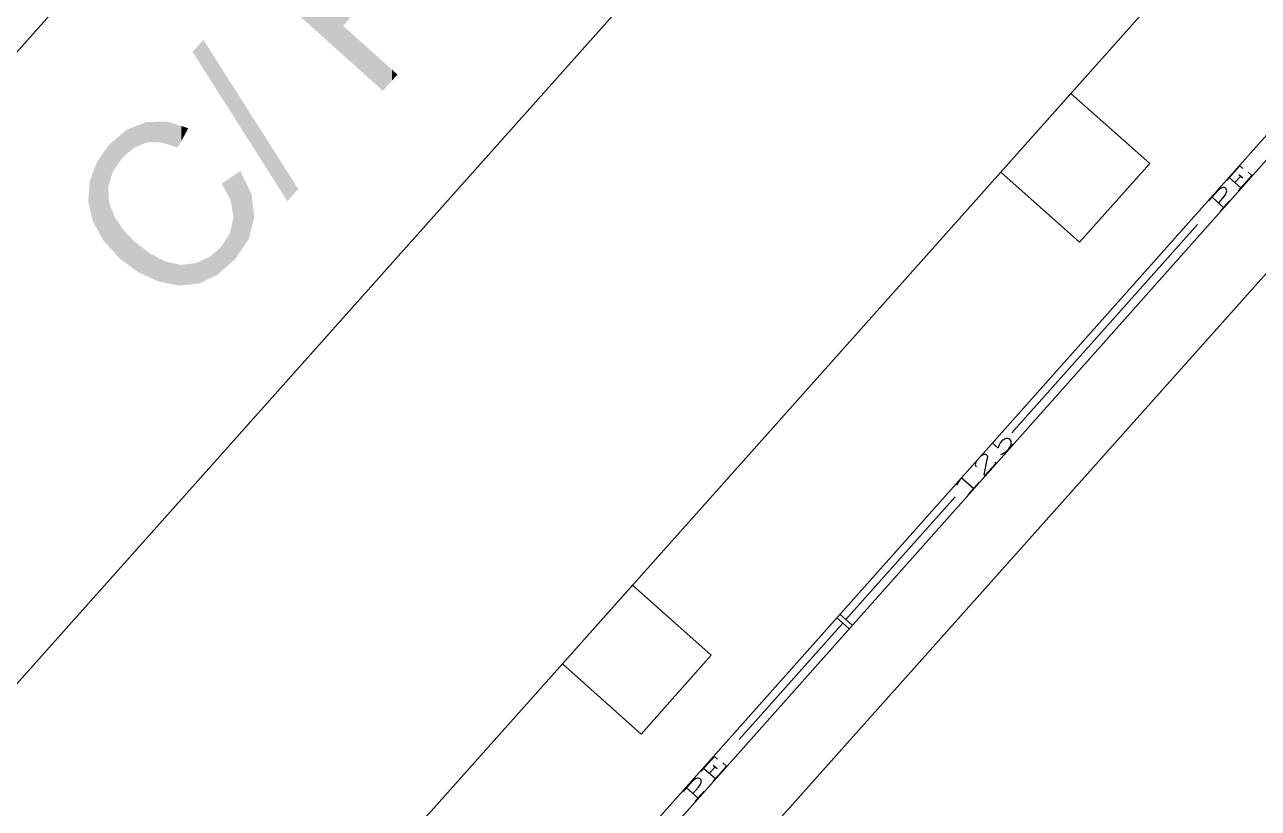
# Model space of a CAD drawing. Header units: inches. Extents: x 0.0008 to 0.0144, y 0.0003 to 0.0113.
# Drawn here: x 0.0120179 to 0.0123864, y 0.0027604 to 0.0029946 of the extents above; entities that cross this region are included whole.
import ezdxf

# ---------------------------------------------------------------- set-up
doc = ezdxf.new("R2010")
doc.units = ezdxf.units.IN
doc.header["$MEASUREMENT"] = 0
doc.linetypes.add('STRICHPUNKT', pattern=[25.4, 12.7, -6.35, 0, -6.35])
doc.layers.add('Standard', color=7, linetype='Continuous')

# ---------------------------------------------------------------- blocks, each defined once
blk = doc.blocks.new('*U443')
at = {"color": 7, "linetype": 'ByBlock'}
for points in [[(0.306004, 0.0750604), (0.3059987, 0.0752399), (0.306004, 0.0752444)], [(0.3060285, 0.0750812), (0.306004, 0.0752444), (0.3060285, 0.0752651)], [(0.3060866, 0.0751306), (0.3060285, 0.0752651), (0.3060866, 0.075288)], [(0.3060884, 0.0751313), (0.3060866, 0.075288), (0.3060884, 0.0752887)], [(0.3061146, 0.0751416), (0.3060884, 0.0752887), (0.3061146, 0.075299)], [(0.3061777, 0.0751664), (0.3061146, 0.075299), (0.3061777, 0.0753238)], [(0.3061841, 0.075169), (0.3061777, 0.0753238), (0.3061841, 0.075324)], [(0.3062073, 0.0751689), (0.3061841, 0.075324), (0.3062073, 0.0753245)], [(0.3061841, 0.075169), (0.3061841, 0.075324), (0.3062073, 0.0751689)], [(0.3062681, 0.0751688), (0.3062073, 0.0753245), (0.3062681, 0.0753259)], [(0.3062073, 0.0751689), (0.3062073, 0.0753245), (0.3062681, 0.0751688)], [(0.3062929, 0.0751687), (0.3062681, 0.0753259), (0.3062929, 0.0753264)], [(0.3062681, 0.0751688), (0.3062681, 0.0753259), (0.3062929, 0.0751687)], [(0.3063265, 0.0751582), (0.3062929, 0.0753264), (0.3063265, 0.0753272)], [(0.3062929, 0.0751687), (0.3062929, 0.0753264), (0.3063265, 0.0751582)], [(0.3063358, 0.0751553), (0.3063265, 0.0753272), (0.3063358, 0.0753274)], [(0.3063265, 0.0751582), (0.3063265, 0.0753272), (0.3063358, 0.0751553)], [(0.3063358, 0.0751553), (0.3063358, 0.0753274), (0.3064162, 0.0751301)], [(0.3058942, 0.0748484), (0.3058888, 0.0751431), (0.3058942, 0.0751507)], [(0.3058958, 0.0748539), (0.3058942, 0.0751507), (0.3058958, 0.075153)], [(0.3059231, 0.0749462), (0.3058958, 0.075153), (0.3059231, 0.075176)], [(0.3059364, 0.0749655), (0.3059231, 0.075176), (0.3059364, 0.0751873)], [(0.3059749, 0.0750214), (0.3059364, 0.0751873), (0.3059749, 0.0752199)], [(0.3059987, 0.0750558), (0.3059749, 0.0752199), (0.3059987, 0.0752399)], [(0.3058519, 0.0744244), (0.3058037, 0.0750224), (0.3058519, 0.0750908)], [(0.3058888, 0.0743836), (0.3058519, 0.0750908), (0.3058888, 0.0751431)], [(0.3058519, 0.0744244), (0.3058519, 0.0750908), (0.3058888, 0.0743836)], [(0.3058037, 0.0745126), (0.3057716, 0.0749365), (0.3058037, 0.0750224)], [(0.3058037, 0.0745126), (0.3058037, 0.0750224), (0.3058519, 0.0744244)], [(0.3057493, 0.0746689), (0.3057368, 0.0747237), (0.3057493, 0.0748766)], [(0.3057716, 0.0745711), (0.3057493, 0.0748766), (0.3057716, 0.0749365)], [(0.3057493, 0.0746689), (0.3057493, 0.0748766), (0.3057716, 0.0745711)], [(0.3057716, 0.0745711), (0.3057716, 0.0749365), (0.3058037, 0.0745126)], [(0.306812, 0.0747393), (0.306749, 0.0748562), (0.306812, 0.0748985)], [(0.3068186, 0.074727), (0.306812, 0.0748985), (0.3068186, 0.0749029)], [(0.306812, 0.0747393), (0.306812, 0.0748985), (0.3068186, 0.074727)], [(0.3068387, 0.0746002), (0.3068186, 0.0749029), (0.3068387, 0.0749164)], [(0.3068186, 0.074727), (0.3068186, 0.0749029), (0.3068387, 0.0746002)], [(0.3068553, 0.074287), (0.3068387, 0.0749164), (0.3068553, 0.0749275)], [(0.3068907, 0.0743403), (0.3068553, 0.0749275), (0.3068907, 0.0749513)], [(0.3058888, 0.0743836), (0.3058888, 0.0748302), (0.3058942, 0.0743776)], [(0.3058942, 0.0743776), (0.3058942, 0.0747152), (0.3058958, 0.0743758)], [(0.3058958, 0.0743758), (0.3058958, 0.074711), (0.3059231, 0.0743457)], [(0.3059231, 0.0743457), (0.3059231, 0.0746398), (0.3059364, 0.074331)], [(0.3059364, 0.074331), (0.3059364, 0.0746051), (0.3059749, 0.0742883)], [(0.3068387, 0.0742723), (0.3068186, 0.0745094), (0.3068387, 0.0746002)], [(0.3059749, 0.0742883), (0.3059749, 0.0745476), (0.3059987, 0.0742707)], [(0.3059987, 0.0742707), (0.3059987, 0.0745122), (0.306004, 0.0742668)], [(0.306004, 0.0742668), (0.306004, 0.0745042), (0.3060285, 0.0742485)], [(0.3068186, 0.0742543), (0.306812, 0.0744797), (0.3068186, 0.0745094)], [(0.3060285, 0.0742485), (0.3060285, 0.0744785), (0.3060866, 0.0742054)], [(0.3060866, 0.0742054), (0.3060866, 0.0744177), (0.3060884, 0.0742041)], [(0.3060884, 0.0742041), (0.3060884, 0.0744158), (0.3061146, 0.0741847)], [(0.306812, 0.0742484), (0.306749, 0.0743836), (0.306812, 0.0744797)], [(0.3061146, 0.0741847), (0.3061146, 0.0743958), (0.3061777, 0.0741554)], [(0.3061777, 0.0741554), (0.3061777, 0.0743475), (0.3061841, 0.0741524)], [(0.3061841, 0.0741524), (0.3061841, 0.0743426), (0.3062073, 0.0741416)], [(0.3062073, 0.0741416), (0.3062073, 0.0743249), (0.3062681, 0.0741134)], [(0.3067175, 0.0741643), (0.3066566, 0.0742994), (0.3067175, 0.0743514)], [(0.306741, 0.0741852), (0.3067175, 0.0743514), (0.306741, 0.0743715)], [(0.306749, 0.0741923), (0.306741, 0.0743715), (0.306749, 0.0743836)], [(0.3062681, 0.0741134), (0.3062681, 0.0742937), (0.3062929, 0.0741085)], [(0.3062929, 0.0741085), (0.3062929, 0.0742809), (0.3063265, 0.0741019)], [(0.3063265, 0.0741019), (0.3063265, 0.0742637), (0.3063358, 0.0741)], [(0.3063358, 0.0741), (0.3063358, 0.0742617), (0.3064162, 0.0740842)], [(0.3064162, 0.0740842), (0.3064162, 0.0742449), (0.3064249, 0.0740825)], [(0.3064965, 0.0740894), (0.3064431, 0.0742392), (0.3064965, 0.0742457)], [(0.3065554, 0.0740952), (0.3064965, 0.0742457), (0.3065554, 0.0742529)], [(0.3065745, 0.0740971), (0.3065554, 0.0742529), (0.3065745, 0.0742616)], [(0.3066566, 0.0741357), (0.3065745, 0.0742616), (0.3066566, 0.0742994)]]:
    blk.add_solid(points, dxfattribs=at)
at = {"color": 7, "linetype": 'ByBlock', "extrusion": (0, 0, -1)}
for points in [[(-0.306004, 0.0750604), (-0.306004, 0.0752444), (-0.3060285, 0.0750812)], [(-0.3060285, 0.0750812), (-0.3060285, 0.0752651), (-0.3060866, 0.0751306)], [(-0.3060866, 0.0751306), (-0.3060866, 0.075288), (-0.3060884, 0.0751313)], [(-0.3060884, 0.0751313), (-0.3060884, 0.0752887), (-0.3061146, 0.0751416)], [(-0.3061146, 0.0751416), (-0.3061146, 0.075299), (-0.3061777, 0.0751664)], [(-0.3061777, 0.0751664), (-0.3061777, 0.0753238), (-0.3061841, 0.075169)], [(-0.3064162, 0.0751301), (-0.3063358, 0.0753274), (-0.3064162, 0.0753021)], [(-0.3064162, 0.0751301), (-0.3064162, 0.0753021), (-0.3064249, 0.0751461)], [(-0.3064249, 0.0751461), (-0.3064162, 0.0753021), (-0.3064249, 0.0752993)], [(-0.3064249, 0.0751461), (-0.3064249, 0.0752993), (-0.3064431, 0.0751794)], [(-0.3064431, 0.0751794), (-0.3064249, 0.0752993), (-0.3064431, 0.0752936)], [(-0.3064431, 0.0751794), (-0.3064431, 0.0752936), (-0.3064965, 0.0752768)], [(-0.3058942, 0.0748484), (-0.3058942, 0.0751507), (-0.3058958, 0.0748539)], [(-0.3058958, 0.0748539), (-0.3058958, 0.075153), (-0.3059231, 0.0749462)], [(-0.3059231, 0.0749462), (-0.3059231, 0.075176), (-0.3059364, 0.0749655)], [(-0.3059364, 0.0749655), (-0.3059364, 0.0751873), (-0.3059749, 0.0750214)], [(-0.3059749, 0.0750214), (-0.3059749, 0.0752199), (-0.3059987, 0.0750558)], [(-0.3059987, 0.0750558), (-0.3059987, 0.0752399), (-0.306004, 0.0750604)], [(-0.3058888, 0.0748302), (-0.3058888, 0.0751431), (-0.3058942, 0.0748484)], [(-0.3068387, 0.0742723), (-0.3068387, 0.0749164), (-0.3068553, 0.074287)], [(-0.3068553, 0.074287), (-0.3068553, 0.0749275), (-0.3068907, 0.0743403)], [(-0.3068907, 0.0743403), (-0.3068907, 0.0749513), (-0.3069559, 0.0744385)], [(-0.3069559, 0.0744385), (-0.3068907, 0.0749513), (-0.3069559, 0.074818)], [(-0.3058942, 0.0743776), (-0.3058888, 0.0748302), (-0.3058942, 0.0747152)], [(-0.3069559, 0.0744385), (-0.3069559, 0.074818), (-0.306976, 0.0745196)], [(-0.306976, 0.0745196), (-0.3069559, 0.074818), (-0.306976, 0.0747771)], [(-0.306976, 0.0745196), (-0.306976, 0.0747771), (-0.3069967, 0.0746036)], [(-0.3058958, 0.0743758), (-0.3058942, 0.0747152), (-0.3058958, 0.074711)], [(-0.3059231, 0.0743457), (-0.3058958, 0.074711), (-0.3059231, 0.0746398)], [(-0.3059364, 0.074331), (-0.3059231, 0.0746398), (-0.3059364, 0.0746051)], [(-0.3059749, 0.0742883), (-0.3059364, 0.0746051), (-0.3059749, 0.0745476)], [(-0.3059987, 0.0742707), (-0.3059749, 0.0745476), (-0.3059987, 0.0745122)], [(-0.306004, 0.0742668), (-0.3059987, 0.0745122), (-0.306004, 0.0745042)], [(-0.3060285, 0.0742485), (-0.306004, 0.0745042), (-0.3060285, 0.0744785)], [(-0.3068186, 0.0742543), (-0.3068186, 0.0745094), (-0.3068387, 0.0742723)], [(-0.3060866, 0.0742054), (-0.3060285, 0.0744785), (-0.3060866, 0.0744177)], [(-0.3060884, 0.0742041), (-0.3060866, 0.0744177), (-0.3060884, 0.0744158)], [(-0.3061146, 0.0741847), (-0.3060884, 0.0744158), (-0.3061146, 0.0743958)], [(-0.306812, 0.0742484), (-0.306812, 0.0744797), (-0.3068186, 0.0742543)], [(-0.3061777, 0.0741554), (-0.3061146, 0.0743958), (-0.3061777, 0.0743475)], [(-0.3061841, 0.0741524), (-0.3061777, 0.0743475), (-0.3061841, 0.0743426)], [(-0.3062073, 0.0741416), (-0.3061841, 0.0743426), (-0.3062073, 0.0743249)], [(-0.3062681, 0.0741134), (-0.3062073, 0.0743249), (-0.3062681, 0.0742937)], [(-0.3067175, 0.0741643), (-0.3067175, 0.0743514), (-0.306741, 0.0741852)], [(-0.306741, 0.0741852), (-0.306741, 0.0743715), (-0.306749, 0.0741923)], [(-0.306749, 0.0741923), (-0.306749, 0.0743836), (-0.306812, 0.0742484)], [(-0.3062929, 0.0741085), (-0.3062681, 0.0742937), (-0.3062929, 0.0742809)], [(-0.3063265, 0.0741019), (-0.3062929, 0.0742809), (-0.3063265, 0.0742637)], [(-0.3063358, 0.0741), (-0.3063265, 0.0742637), (-0.3063358, 0.0742617)], [(-0.3064162, 0.0740842), (-0.3063358, 0.0742617), (-0.3064162, 0.0742449)], [(-0.3064249, 0.0740825), (-0.3064162, 0.0742449), (-0.3064249, 0.074243)], [(-0.3064249, 0.0740825), (-0.3064249, 0.074243), (-0.3064431, 0.0740842)], [(-0.3064431, 0.0740842), (-0.3064249, 0.074243), (-0.3064431, 0.0742392)], [(-0.3064431, 0.0740842), (-0.3064431, 0.0742392), (-0.3064965, 0.0740894)], [(-0.3064965, 0.0740894), (-0.3064965, 0.0742457), (-0.3065554, 0.0740952)], [(-0.3065554, 0.0740952), (-0.3065554, 0.0742529), (-0.3065745, 0.0740971)], [(-0.3065745, 0.0740971), (-0.3065745, 0.0742616), (-0.3066566, 0.0741357)], [(-0.3066566, 0.0741357), (-0.3066566, 0.0742994), (-0.3067175, 0.0741643)]]:
    blk.add_solid(points, dxfattribs=at)
blk = doc.blocks.new('*U444')
at = {"color": 7, "linetype": 'ByBlock'}
for points in [[(0.3066106, 0.0757273), (0.3065284, 0.0758568), (0.3066106, 0.0759482)], [(0.3066106, 0.0757273), (0.3066106, 0.0759482), (0.3072475, 0.0747233)]]:
    blk.add_solid(points, dxfattribs=at)
at = {"color": 7, "linetype": 'ByBlock', "extrusion": (0, 0, -1)}
for points in [[(-0.3072475, 0.0747233), (-0.3066106, 0.0759482), (-0.3072475, 0.0749453)], [(-0.3072475, 0.0747233), (-0.3072475, 0.0749453), (-0.3073301, 0.0748152)]]:
    blk.add_solid(points, dxfattribs=at)
blk = doc.blocks.new('*U445')
at = {"color": 7, "linetype": 'ByBlock'}
for points in [[(0.3075634, 0.0767595), (0.3075203, 0.0769144), (0.3075634, 0.0769442)], [(0.3076083, 0.0767987), (0.3075634, 0.0769442), (0.3076083, 0.0769752)], [(0.3076115, 0.0768015), (0.3076083, 0.0769752), (0.3076115, 0.0769763)], [(0.3076699, 0.0768238), (0.3076115, 0.0769763), (0.3076699, 0.0769948)], [(0.3076949, 0.0768333), (0.3076699, 0.0769948), (0.3076949, 0.0770027)], [(0.3076984, 0.0768346), (0.3076984, 0.0770026), (0.307779, 0.0768274)], [(0.307779, 0.0768274), (0.307779, 0.0769997), (0.3077893, 0.0768213)], [(0.3077893, 0.0768213), (0.3077893, 0.0769993), (0.3077982, 0.076816)], [(0.3077982, 0.076816), (0.3077982, 0.0769964), (0.3078011, 0.0768143)], [(0.3078011, 0.0768143), (0.3078011, 0.0769955), (0.3078359, 0.0767937)], [(0.3078359, 0.0767937), (0.3078359, 0.0769839), (0.3078501, 0.0767853)], [(0.3078501, 0.0767853), (0.3078501, 0.0769792), (0.3078639, 0.0767687)], [(0.3078639, 0.0767687), (0.3078639, 0.0769747), (0.3078641, 0.0767684)], [(0.3078641, 0.0767684), (0.3078641, 0.0769746), (0.307882, 0.0767469)], [(0.307882, 0.0767469), (0.307882, 0.0769687), (0.3078875, 0.0767402)], [(0.3078875, 0.0767402), (0.3078875, 0.0769649), (0.3078993, 0.0767131)], [(0.3078993, 0.0767131), (0.3078993, 0.0769568), (0.3079026, 0.0767058)], [(0.3079026, 0.0767058), (0.3079026, 0.0769546), (0.3079115, 0.0766853)], [(0.3079115, 0.0766853), (0.3079115, 0.0769484), (0.3079172, 0.0766253)], [(0.3075173, 0.0767186), (0.3074129, 0.0768091), (0.3075173, 0.0769124)], [(0.3075203, 0.0767218), (0.3075173, 0.0769124), (0.3075203, 0.0769144)], [(0.3074129, 0.0766024), (0.3072558, 0.0766342), (0.3074129, 0.0768091)], [(0.3072558, 0.0762052), (0.3070425, 0.0763969), (0.3072558, 0.0766342)], [(0.3078993, 0.0762825), (0.3078875, 0.0765362), (0.3078993, 0.0765571)], [(0.3079026, 0.0762836), (0.3078993, 0.0765571), (0.3079026, 0.0765628)], [(0.3079115, 0.0762867), (0.3079026, 0.0765628), (0.3079115, 0.076601)], [(0.3079172, 0.0762886), (0.3079115, 0.076601), (0.3079172, 0.0766253)], [(0.3078501, 0.0762502), (0.3078359, 0.0764594), (0.3078501, 0.0764773)], [(0.3078639, 0.0762624), (0.3078501, 0.0764773), (0.3078639, 0.0764945)], [(0.3078641, 0.0762626), (0.3078639, 0.0764945), (0.3078641, 0.076495)], [(0.307882, 0.0762727), (0.3078641, 0.076495), (0.307882, 0.0765265)], [(0.3078875, 0.0762758), (0.307882, 0.0765265), (0.3078875, 0.0765362)], [(0.3072558, 0.0762052), (0.3072558, 0.0764276), (0.3074129, 0.0760639)], [(0.307779, 0.0761767), (0.3076984, 0.0763014), (0.307779, 0.0763911)], [(0.3077893, 0.0761881), (0.307779, 0.0763911), (0.3077893, 0.0764025)], [(0.3077982, 0.076198), (0.3077893, 0.0764025), (0.3077982, 0.0764124)], [(0.3078011, 0.076201), (0.3077982, 0.0764124), (0.3078011, 0.0764156)], [(0.3078359, 0.0762375), (0.3078011, 0.0764156), (0.3078359, 0.0764594)], [(0.3079904, 0.0763037), (0.3079817, 0.0764227), (0.3079904, 0.0764258)], [(0.3080411, 0.0763032), (0.3079904, 0.0764258), (0.3080411, 0.0764437)], [(0.3079904, 0.0763037), (0.3079904, 0.0764258), (0.3080411, 0.0763032)], [(0.3080441, 0.0763032), (0.3080411, 0.0764437), (0.3080441, 0.0764448)], [(0.3080411, 0.0763032), (0.3080411, 0.0764437), (0.3080441, 0.0763032)], [(0.3080557, 0.076303), (0.3080441, 0.0764448), (0.3080557, 0.0764472)], [(0.3080441, 0.0763032), (0.3080441, 0.0764448), (0.3080557, 0.076303)], [(0.3080576, 0.076303), (0.3080557, 0.0764472), (0.3080576, 0.0764476)], [(0.3080557, 0.076303), (0.3080557, 0.0764472), (0.3080576, 0.076303)], [(0.3080734, 0.0763013), (0.3080576, 0.0764476), (0.3080734, 0.0764509)], [(0.3080576, 0.076303), (0.3080576, 0.0764476), (0.3080734, 0.0763013)], [(0.3080827, 0.0763003), (0.3080734, 0.0764509), (0.3080827, 0.0764528)], [(0.3080734, 0.0763013), (0.3080734, 0.0764509), (0.3080827, 0.0763003)], [(0.3080948, 0.076299), (0.3080827, 0.0764528), (0.3080948, 0.0764553)], [(0.3080827, 0.0763003), (0.3080827, 0.0764528), (0.3080948, 0.076299)], [(0.3081475, 0.0762933), (0.3080948, 0.0764553), (0.3081475, 0.0764566)], [(0.3080948, 0.076299), (0.3080948, 0.0764553), (0.3081475, 0.0762933)], [(0.3081979, 0.0762862), (0.3081475, 0.0764566), (0.3081979, 0.0764579)], [(0.3081475, 0.0762933), (0.3081475, 0.0764566), (0.3081979, 0.0762862)], [(0.3081979, 0.0762862), (0.3081979, 0.0764579), (0.3082655, 0.0762766)], [(0.3082655, 0.0762766), (0.3082655, 0.0764509), (0.3083102, 0.0762692)], [(0.3083102, 0.0762692), (0.3083102, 0.0764463), (0.3085695, 0.0762258)], [(0.3085695, 0.0762258), (0.3083102, 0.0764463), (0.3085695, 0.0764036)], [(0.3074129, 0.0760639), (0.3074129, 0.0762863), (0.3075173, 0.0759701)], [(0.3076949, 0.0760831), (0.3076699, 0.0762697), (0.3076949, 0.0762975)], [(0.3076984, 0.0760869), (0.3076949, 0.0762975), (0.3076984, 0.0763014)], [(0.3075173, 0.0759701), (0.3075173, 0.0761925), (0.3075203, 0.0759675)], [(0.3075203, 0.0759675), (0.3075203, 0.0761899), (0.3075634, 0.0759287)], [(0.3076083, 0.0758884), (0.3075634, 0.0761511), (0.3076083, 0.0762011)], [(0.3076115, 0.0758855), (0.3076083, 0.0762011), (0.3076115, 0.0762047)], [(0.3076083, 0.0758884), (0.3076083, 0.0762011), (0.3076115, 0.0758855)], [(0.3076699, 0.0758329), (0.3076115, 0.0762047), (0.3076699, 0.0762697)], [(0.3076115, 0.0758855), (0.3076115, 0.0762047), (0.3076699, 0.0758329)], [(0.3075634, 0.0759287), (0.3075634, 0.0761511), (0.3076083, 0.0758884)], [(0.3076699, 0.0758329), (0.3076699, 0.0760553), (0.3076949, 0.0758105)], [(0.3076949, 0.0758105), (0.3076949, 0.0760329), (0.3076984, 0.0758074)], [(0.3076984, 0.0758074), (0.3076984, 0.0760298), (0.307779, 0.0757349)], [(0.307779, 0.0757349), (0.307779, 0.0759573), (0.3077893, 0.0757256)], [(0.3077893, 0.0757256), (0.3077893, 0.075948), (0.3077982, 0.0757176)], [(0.3077982, 0.0757176), (0.3077982, 0.07594), (0.3078011, 0.075715)], [(0.3078011, 0.075715), (0.3078011, 0.0759375), (0.3078359, 0.0756837)], [(0.3078359, 0.0756837), (0.3078359, 0.0759061), (0.3078501, 0.0756709)], [(0.3078501, 0.0756709), (0.3078501, 0.0758934), (0.3078639, 0.0756586)], [(0.3078639, 0.0756586), (0.3078639, 0.075881), (0.3078641, 0.0756584)], [(0.3078641, 0.0756584), (0.3078641, 0.0758808), (0.307882, 0.0756423)], [(0.307882, 0.0756423), (0.307882, 0.0758648), (0.3078875, 0.0756374)], [(0.3078875, 0.0756374), (0.3078875, 0.0758598), (0.3078993, 0.0756267)], [(0.3078993, 0.0756267), (0.3078993, 0.0758491), (0.3079026, 0.0756238)], [(0.3079026, 0.0756238), (0.3079026, 0.0758462), (0.3079115, 0.0756158)], [(0.3079115, 0.0756158), (0.3079115, 0.0758382), (0.3079172, 0.0756106)], [(0.3079172, 0.0756106), (0.3079172, 0.0758331), (0.307939, 0.075591)], [(0.307939, 0.075591), (0.307939, 0.0758135), (0.3079642, 0.0755684)], [(0.3079642, 0.0755684), (0.3079642, 0.0757908), (0.3079721, 0.0755613)]]:
    blk.add_solid(points, dxfattribs=at)
at = {"color": 7, "linetype": 'ByBlock', "extrusion": (0, 0, -1)}
for points in [[(-0.3075634, 0.0767595), (-0.3075634, 0.0769442), (-0.3076083, 0.0767987)], [(-0.3076083, 0.0767987), (-0.3076083, 0.0769752), (-0.3076115, 0.0768015)], [(-0.3076115, 0.0768015), (-0.3076115, 0.0769763), (-0.3076699, 0.0768238)], [(-0.3076699, 0.0768238), (-0.3076699, 0.0769948), (-0.3076949, 0.0768333)], [(-0.3076949, 0.0768333), (-0.3076949, 0.0770027), (-0.3076984, 0.0768346)], [(-0.3076984, 0.0768346), (-0.3076949, 0.0770027), (-0.3076984, 0.0770026)], [(-0.307779, 0.0768274), (-0.3076984, 0.0770026), (-0.307779, 0.0769997)], [(-0.3077893, 0.0768213), (-0.307779, 0.0769997), (-0.3077893, 0.0769993)], [(-0.3077982, 0.076816), (-0.3077893, 0.0769993), (-0.3077982, 0.0769964)], [(-0.3078011, 0.0768143), (-0.3077982, 0.0769964), (-0.3078011, 0.0769955)], [(-0.3078359, 0.0767937), (-0.3078011, 0.0769955), (-0.3078359, 0.0769839)], [(-0.3078501, 0.0767853), (-0.3078359, 0.0769839), (-0.3078501, 0.0769792)], [(-0.3078639, 0.0767687), (-0.3078501, 0.0769792), (-0.3078639, 0.0769747)], [(-0.3078641, 0.0767684), (-0.3078639, 0.0769747), (-0.3078641, 0.0769746)], [(-0.307882, 0.0767469), (-0.3078641, 0.0769746), (-0.307882, 0.0769687)], [(-0.3078875, 0.0767402), (-0.307882, 0.0769687), (-0.3078875, 0.0769649)], [(-0.3078993, 0.0767131), (-0.3078875, 0.0769649), (-0.3078993, 0.0769568)], [(-0.3079026, 0.0767058), (-0.3078993, 0.0769568), (-0.3079026, 0.0769546)], [(-0.3079115, 0.0766853), (-0.3079026, 0.0769546), (-0.3079115, 0.0769484)], [(-0.3079172, 0.0766253), (-0.3079115, 0.0769484), (-0.3079172, 0.0769445)], [(-0.3079172, 0.0762886), (-0.3079172, 0.0769445), (-0.307939, 0.0762961)], [(-0.307939, 0.0762961), (-0.3079172, 0.0769445), (-0.307939, 0.0769295)], [(-0.307939, 0.0762961), (-0.307939, 0.0769295), (-0.3079642, 0.0762998)], [(-0.3079642, 0.0762998), (-0.307939, 0.0769295), (-0.3079642, 0.0769122)], [(-0.3075173, 0.0767186), (-0.3075173, 0.0769124), (-0.3075203, 0.0767218)], [(-0.3075203, 0.0767218), (-0.3075203, 0.0769144), (-0.3075634, 0.0767595)], [(-0.3079642, 0.0762998), (-0.3079642, 0.0769122), (-0.3079721, 0.076301)], [(-0.3079721, 0.076301), (-0.3079642, 0.0769122), (-0.3079721, 0.0769021)], [(-0.3079721, 0.076301), (-0.3079721, 0.0769021), (-0.3079817, 0.0763024)], [(-0.3079817, 0.0763024), (-0.3079721, 0.0769021), (-0.3079817, 0.0768899)], [(-0.3079817, 0.0764227), (-0.3079817, 0.0768899), (-0.3079904, 0.0764396)], [(-0.3079904, 0.0764396), (-0.3079817, 0.0768899), (-0.3079904, 0.0768788)], [(-0.3079904, 0.0764396), (-0.3079904, 0.0768788), (-0.3080411, 0.0765379)], [(-0.3080411, 0.0765379), (-0.3079904, 0.0768788), (-0.3080411, 0.0768142)], [(-0.3074129, 0.0766024), (-0.3074129, 0.0768091), (-0.3075173, 0.0767186)], [(-0.3080411, 0.0765379), (-0.3080411, 0.0768142), (-0.3080441, 0.0765437)], [(-0.3080441, 0.0765437), (-0.3080411, 0.0768142), (-0.3080441, 0.0768034)], [(-0.3080441, 0.0765437), (-0.3080441, 0.0768034), (-0.3080557, 0.0765661)], [(-0.3080557, 0.0765661), (-0.3080441, 0.0768034), (-0.3080557, 0.0767619)], [(-0.3080557, 0.0765661), (-0.3080557, 0.0767619), (-0.3080576, 0.0765803)], [(-0.3080576, 0.0765803), (-0.3080557, 0.0767619), (-0.3080576, 0.076755)], [(-0.3080576, 0.0765803), (-0.3080576, 0.076755), (-0.3080734, 0.076698)], [(-0.3072558, 0.0764276), (-0.3072558, 0.0766342), (-0.3074129, 0.0766024)], [(-0.3078993, 0.0762825), (-0.3078993, 0.0765571), (-0.3079026, 0.0762836)], [(-0.3079026, 0.0762836), (-0.3079026, 0.0765628), (-0.3079115, 0.0762867)], [(-0.3079115, 0.0762867), (-0.3079115, 0.076601), (-0.3079172, 0.0762886)], [(-0.3078501, 0.0762502), (-0.3078501, 0.0764773), (-0.3078639, 0.0762624)], [(-0.3078639, 0.0762624), (-0.3078639, 0.0764945), (-0.3078641, 0.0762626)], [(-0.3078641, 0.0762626), (-0.3078641, 0.076495), (-0.307882, 0.0762727)], [(-0.307882, 0.0762727), (-0.307882, 0.0765265), (-0.3078875, 0.0762758)], [(-0.3078875, 0.0762758), (-0.3078875, 0.0765362), (-0.3078993, 0.0762825)], [(-0.3074129, 0.0760639), (-0.3072558, 0.0764276), (-0.3074129, 0.0762863)], [(-0.307779, 0.0761767), (-0.307779, 0.0763911), (-0.3077893, 0.0761881)], [(-0.3077893, 0.0761881), (-0.3077893, 0.0764025), (-0.3077982, 0.076198)], [(-0.3077982, 0.076198), (-0.3077982, 0.0764124), (-0.3078011, 0.076201)], [(-0.3078011, 0.076201), (-0.3078011, 0.0764156), (-0.3078359, 0.0762375)], [(-0.3078359, 0.0762375), (-0.3078359, 0.0764594), (-0.3078501, 0.0762502)], [(-0.3079817, 0.0763024), (-0.3079817, 0.0764227), (-0.3079904, 0.0763037)], [(-0.3082655, 0.0762766), (-0.3081979, 0.0764579), (-0.3082655, 0.0764509)], [(-0.3083102, 0.0762692), (-0.3082655, 0.0764509), (-0.3083102, 0.0764463)], [(-0.3085695, 0.0762258), (-0.3085695, 0.0764036), (-0.3087086, 0.0763806)], [(-0.3075173, 0.0759701), (-0.3074129, 0.0762863), (-0.3075173, 0.0761925)], [(-0.3076949, 0.0760831), (-0.3076949, 0.0762975), (-0.3076984, 0.0760869)], [(-0.3076984, 0.0760869), (-0.3076984, 0.0763014), (-0.307779, 0.0761767)], [(-0.3075203, 0.0759675), (-0.3075173, 0.0761925), (-0.3075203, 0.0761899)], [(-0.3075634, 0.0759287), (-0.3075203, 0.0761899), (-0.3075634, 0.0761511)], [(-0.3076699, 0.0760553), (-0.3076699, 0.0762697), (-0.3076949, 0.0760831)], [(-0.3076949, 0.0758105), (-0.3076699, 0.0760553), (-0.3076949, 0.0760329)], [(-0.3076984, 0.0758074), (-0.3076949, 0.0760329), (-0.3076984, 0.0760298)], [(-0.307779, 0.0757349), (-0.3076984, 0.0760298), (-0.307779, 0.0759573)], [(-0.3077893, 0.0757256), (-0.307779, 0.0759573), (-0.3077893, 0.075948)], [(-0.3077982, 0.0757176), (-0.3077893, 0.075948), (-0.3077982, 0.07594)], [(-0.3078011, 0.075715), (-0.3077982, 0.07594), (-0.3078011, 0.0759375)], [(-0.3078359, 0.0756837), (-0.3078011, 0.0759375), (-0.3078359, 0.0759061)], [(-0.3078501, 0.0756709), (-0.3078359, 0.0759061), (-0.3078501, 0.0758934)], [(-0.3078639, 0.0756586), (-0.3078501, 0.0758934), (-0.3078639, 0.075881)], [(-0.3078641, 0.0756584), (-0.3078639, 0.075881), (-0.3078641, 0.0758808)], [(-0.307882, 0.0756423), (-0.3078641, 0.0758808), (-0.307882, 0.0758648)], [(-0.3078875, 0.0756374), (-0.307882, 0.0758648), (-0.3078875, 0.0758598)], [(-0.3078993, 0.0756267), (-0.3078875, 0.0758598), (-0.3078993, 0.0758491)], [(-0.3079026, 0.0756238), (-0.3078993, 0.0758491), (-0.3079026, 0.0758462)], [(-0.3079115, 0.0756158), (-0.3079026, 0.0758462), (-0.3079115, 0.0758382)], [(-0.3079172, 0.0756106), (-0.3079115, 0.0758382), (-0.3079172, 0.0758331)], [(-0.307939, 0.075591), (-0.3079172, 0.0758331), (-0.307939, 0.0758135)], [(-0.3079642, 0.0755684), (-0.307939, 0.0758135), (-0.3079642, 0.0757908)], [(-0.3079721, 0.0755613), (-0.3079642, 0.0757908), (-0.3079721, 0.0757837)], [(-0.3079721, 0.0755613), (-0.3079721, 0.0757837), (-0.3079817, 0.075572)], [(-0.3079817, 0.075572), (-0.3079721, 0.0757837), (-0.3079817, 0.0757751)], [(-0.3079817, 0.075572), (-0.3079817, 0.0757751), (-0.3079904, 0.0755816)], [(-0.3079904, 0.0755816), (-0.3079817, 0.0757751), (-0.3079904, 0.0757673)], [(-0.3079904, 0.0755816), (-0.3079904, 0.0757673), (-0.3080411, 0.075638)], [(-0.3080411, 0.075638), (-0.3079904, 0.0757673), (-0.3080411, 0.0757217)], [(-0.3080411, 0.075638), (-0.3080411, 0.0757217), (-0.3080441, 0.0756414)], [(-0.3080441, 0.0756414), (-0.3080411, 0.0757217), (-0.3080441, 0.075719)], [(-0.3080441, 0.0756414), (-0.3080441, 0.075719), (-0.3080557, 0.0756542)], [(-0.3080557, 0.0756542), (-0.3080441, 0.075719), (-0.3080557, 0.0757086)], [(-0.3080557, 0.0756542), (-0.3080557, 0.0757086), (-0.3080576, 0.0756564)], [(-0.3080576, 0.0756564), (-0.3080557, 0.0757086), (-0.3080576, 0.0757069)], [(-0.3080576, 0.0756564), (-0.3080576, 0.0757069), (-0.3080734, 0.075674)], [(-0.3080734, 0.075674), (-0.3080576, 0.0757069), (-0.3080734, 0.0756927)], [(-0.3080734, 0.075674), (-0.3080734, 0.0756927), (-0.3080827, 0.0756843)]]:
    blk.add_solid(points, dxfattribs=at)

msp = doc.modelspace()

# ---------------------------------------------------------------- linework, layer by layer
at = {"layer": 'Standard', "color": 4, "linetype": 'STRICHPUNKT'}
msp.add_line((0.01000632, 0.00054262), (0.01431137, 0.00537433), dxfattribs=at)
at = {"layer": 'Standard', "color": 2, "linetype": 'ByBlock'}
for p, q in [((0.01425559, 0.00513477), (0.01008138, 0.00044991)), ((0.01303931, 0.00413544), (0.00992559, 0.0006408))]:
    msp.add_line(p, q, dxfattribs=at)
at = {"layer": 'Standard', "color": 100, "linetype": 'ByBlock'}
msp.add_line((0.01014162, 0.00039867), (0.01431496, 0.00508186), dxfattribs=at)
at = {"layer": 'Standard', "color": 51, "linetype": 'ByBlock'}
for p, q in [((0.01359683, 0.00432026), (0.01071135, 0.00107515)), ((0.01053802, 0.00087275), (0.01300429, 0.00364646))]:
    msp.add_line(p, q, dxfattribs=at)
at = {"layer": 'Standard', "color": 7, "linetype": 'ByBlock'}
for p, q in [((0.0123304, 0.00297403), (0.01230945, 0.00295052)), ((0.01235392, 0.00295308), (0.0123304, 0.00297403)), ((0.01233297, 0.00292956), (0.01235392, 0.00295308)), ((0.01237693, 0.00294799), (0.01238085, 0.0029524)), ((0.01238085, 0.0029524), (0.01238176, 0.0029516)), ((0.01230945, 0.00295052), (0.01233297, 0.00292956)), ((0.01237771, 0.00294887), (0.01238115, 0.00294581)), ((0.01237937, 0.00294739), (0.0123811, 0.00294934)), ((0.01238037, 0.00294493), (0.01238445, 0.00294952)), ((0.01238052, 0.00294985), (0.0123817, 0.0029488)), ((0.01238445, 0.00294952), (0.01238335, 0.00295049)), ((0.01237159, 0.00294198), (0.01237426, 0.00294498)), ((0.01237254, 0.00294304), (0.01237597, 0.00293998)), ((0.01237616, 0.0029433), (0.01237443, 0.00294136)), ((0.01237503, 0.00293892), (0.0123777, 0.00294192)), ((0.01231277, 0.00287259), (0.01236817, 0.00293491)), ((0.01230691, 0.00286958), (0.01230863, 0.00286805)), ((0.01231304, 0.00286919), (0.01231052, 0.00286637)), ((0.01230226, 0.00286434), (0.012302, 0.00286376)), ((0.012304, 0.00286598), (0.0123034, 0.00286563)), ((0.0123043, 0.00286612), (0.01230404, 0.00286602)), ((0.01230451, 0.00286002), (0.0123055, 0.00286514)), ((0.01230801, 0.00286354), (0.01230472, 0.00285984)), ((0.01230765, 0.00286387), (0.01230801, 0.00286354)), ((0.01231052, 0.00286637), (0.0123106, 0.0028663)), ((0.01230126, 0.00285595), (0.01229765, 0.00285916)), ((0.01230472, 0.00285984), (0.01230451, 0.00286002)), ((0.01229731, 0.00285878), (0.0122962, 0.00285697)), ((0.01229969, 0.00285419), (0.01230299, 0.00285789)), ((0.01230126, 0.00285595), (0.01230096, 0.00285547)), ((0.01230134, 0.00285589), (0.01230126, 0.00285595)), ((0.01226317, 0.00281681), (0.01229581, 0.00285353)), ((0.01219944, 0.00282707), (0.01217849, 0.00280355)), ((0.01222295, 0.00280612), (0.01219944, 0.00282707)), ((0.01223131, 0.00278097), (0.01226223, 0.00281575)), ((0.01226045, 0.00281732), (0.01226406, 0.00281411)), ((0.01226139, 0.00281838), (0.01226501, 0.00281517)), ((0.01226501, 0.00281517), (0.01226508, 0.00281511)), ((0.01226406, 0.00281411), (0.01226414, 0.00281405)), ((0.012202, 0.0027826), (0.01222295, 0.00280612)), ((0.01217849, 0.00280355), (0.012202, 0.0027826)), ((0.01221997, 0.00277145), (0.01222389, 0.00277586)), ((0.01222389, 0.00277586), (0.0122248, 0.00277506)), ((0.01222076, 0.00277233), (0.0122242, 0.00276927)), ((0.01222241, 0.00277086), (0.01222414, 0.0027728)), ((0.01222341, 0.00276839), (0.01222749, 0.00277298)), ((0.01222357, 0.00277331), (0.01222474, 0.00277226)), ((0.01222749, 0.00277298), (0.01222639, 0.00277396)), ((0.01221464, 0.00276545), (0.01221731, 0.00276845)), ((0.01221558, 0.0027665), (0.01221902, 0.00276345)), ((0.0122192, 0.00276676), (0.01221747, 0.00276482)), ((0.01221808, 0.00276239), (0.01222074, 0.00276539))]:
    msp.add_line(p, q, dxfattribs=at)
for points in [[(0.01237616, 0.00294329), (0.01237642, 0.00294362), (0.01237663, 0.00294397), (0.01237678, 0.00294432), (0.01237688, 0.00294467), (0.01237691, 0.00294499), (0.01237688, 0.00294528), (0.01237678, 0.00294553), (0.01237662, 0.00294573), (0.01237641, 0.00294586), (0.01237615, 0.00294593), (0.01237586, 0.00294593), (0.01237554, 0.00294586), (0.01237521, 0.00294572), (0.01237488, 0.00294553), (0.01237456, 0.00294528), (0.01237426, 0.00294498)], [(0.01231108, 0.00287092), (0.01231074, 0.00287083), (0.0123104, 0.00287067), (0.01231006, 0.00287045), (0.01230975, 0.00287018), (0.01230947, 0.00286987), (0.01230924, 0.00286953)], [(0.01231236, 0.0028704), (0.01231211, 0.00287064), (0.01231181, 0.0028708), (0.01231144, 0.00287089), (0.01231104, 0.00287088)], [(0.01231214, 0.00286832), (0.01231235, 0.00286871), (0.01231249, 0.0028691), (0.01231257, 0.00286948), (0.01231257, 0.00286983), (0.0123125, 0.00287014), (0.01231236, 0.0028704)], [(0.01230916, 0.00286944), (0.01230891, 0.00286899), (0.01230875, 0.00286854), (0.01230867, 0.0028681)], [(0.01230943, 0.00286614), (0.01230994, 0.00286633), (0.01231045, 0.0028666), (0.01231095, 0.00286696), (0.01231142, 0.00286739), (0.01231184, 0.00286786), (0.0123122, 0.00286838)], [(0.01230191, 0.00286366), (0.01230184, 0.00286337), (0.01230183, 0.00286309), (0.01230187, 0.00286284), (0.01230196, 0.00286264), (0.01230211, 0.00286247)], [(0.01230554, 0.00286518), (0.01230554, 0.00286544), (0.01230548, 0.00286568), (0.01230537, 0.00286587), (0.01230522, 0.00286602), (0.01230502, 0.00286611), (0.01230478, 0.00286615), (0.01230452, 0.00286613), (0.01230424, 0.00286605)], [(0.01230712, 0.00286238), (0.01230677, 0.0028621), (0.01230644, 0.00286178), (0.01230616, 0.00286142), (0.01230592, 0.00286104)], [(0.0122192, 0.00276676), (0.01221946, 0.00276709), (0.01221967, 0.00276743), (0.01221983, 0.00276778), (0.01221992, 0.00276813), (0.01221996, 0.00276845), (0.01221992, 0.00276875), (0.01221983, 0.002769), (0.01221967, 0.00276919), (0.01221946, 0.00276933), (0.0122192, 0.00276939), (0.0122189, 0.00276939), (0.01221858, 0.00276932), (0.01221825, 0.00276919), (0.01221792, 0.00276899), (0.0122176, 0.00276874), (0.01221731, 0.00276845)]]:
    msp.add_lwpolyline(points, dxfattribs=at)

# ---------------------------------------------------------------- block references
at = {"color": 7, "linetype": 'ByBlock', "xscale": 0.03937007874015748, "yscale": 0.03937007874015748, "zscale": 0.03937007874015748}
for name in ['*U445', '*U444', '*U443']:
    msp.add_blockref(name, (0, 0), dxfattribs=at)

doc.saveas('drawing.dxf')
